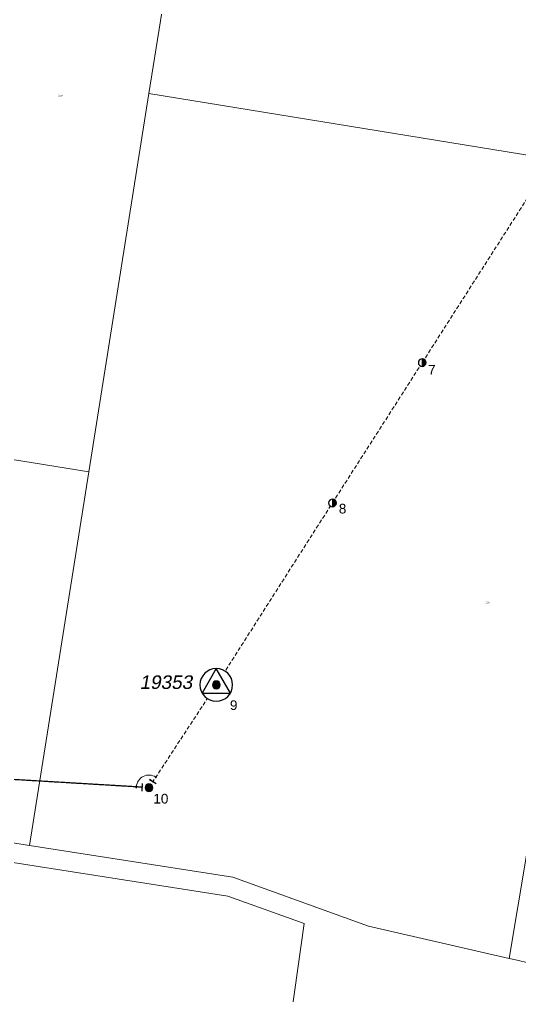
# Model space of a CAD drawing. Header units: metres. Extents: x 234668 to 239817, y 6157151 to 6160743.
# Drawn here: x 236496 to 237013, y 6158160 to 6159168 of the extents above; entities that cross this region are included whole.
import ezdxf
from ezdxf.enums import TextEntityAlignment as Align

# ---------------------------------------------------------------- set-up
doc = ezdxf.new("R2010")
doc.units = ezdxf.units.M
doc.linetypes.add('Cable Exist OH', pattern=[1, 1, 0])
doc.linetypes.add('Cable New OH', pattern=[6, 4, -2])
doc.layers.get('0').update_dxf_attribs({"color": 6})
for name, color, linetype in [('_User_HV_Exist', 7, 'Continuous'), ('_User_NEW', 2, 'Continuous'), ('Mains_HV_NEW', 2, 'Continuous'), ('Mains_HV_New_A10', 2, 'Continuous'), ('Mains_HV_NEW_Hardwired', 2, 'Continuous'), ('OH_Details_SP_MISC', 7, 'Continuous'), ('Sub_SP_TR_HV_LV_MOD', 3, 'Continuous'), ('SupportsOH_SP_TR_HV_LV_SL_MOD', 3, 'Continuous'), ('SupportsOH_SP_TR_HV_LV_SL_NEW', 2, 'Continuous')]:
    doc.layers.add(name, color=color, linetype=linetype)
doc.layers.add('Cadastre Land Parcels_SP_EXT', color=8, linetype='Continuous', lineweight=5)
doc.layers.add('Cadastre Roads_SP_EXT', color=8, linetype='Continuous', lineweight=5)
doc.styles.add('iecARIAL', font='arial.ttf', dxfattribs={"height": 2})
doc.styles.add('POLE_LABEL', font='arial.ttf')
doc.styles.get("Standard").update_dxf_attribs({"font": 'arial.ttf'})

# ---------------------------------------------------------------- blocks, each defined once
blk = doc.blocks.new('SUB_POLE_EXT')
blk.add_wipeout([(0, 4.22), (0.42, 4.2), (0.83, 4.14), (1.21, 4.05), (1.62, 3.9), (1.99, 3.72), (2.35, 3.51), (2.68, 3.26), (2.99, 2.99), (3.28, 2.66), (3.52, 2.34), (3.76, 1.92), (3.9, 1.62), (4.04, 1.23), (4.18, 0.63), (4.22, 0), (4.18, -0.61), (4.06, -1.15), (3.9, -1.62), (3.58, -2.24), (3.22, -2.73), (2.97, -3.01), (2.68, -3.26), (2.36, -3.5), (2, -3.72), (1.64, -3.89), (1.25, -4.03), (0.82, -4.14), (0.42, -4.2), (0, -4.22), (-0.41, -4.2), (-0.8, -4.15), (-1.21, -4.05), (-1.62, -3.9), (-1.99, -3.73), (-2.35, -3.51), (-2.68, -3.26), (-2.96, -3.02), (-3.23, -2.72), (-3.51, -2.35), (-3.71, -2.01), (-3.91, -1.6), (-4.05, -1.21), (-4.16, -0.76), (-4.22, -0.14), (-4.21, 0.39), (-4.14, 0.83), (-4.03, 1.27), (-3.9, 1.63), (-3.71, 2.02), (-3.5, 2.37), (-3.28, 2.67), (-2.99, 2.99), (-2.68, 3.27), (-2.33, 3.52), (-1.98, 3.73), (-1.63, 3.9), (-1.2, 4.05), (-0.78, 4.15), (-0.4, 4.21)])
blk.add_line((2.16, 0.48), (2.16, 0.48, 0))
blk.add_lwpolyline([(-4.22, 0, 1), (4.22, 0, 1)], format="xyb", close=True)
blk.add_lwpolyline([(2.14, 0.52), (0, 4.22), (-3.66, -2.11), (3.66, -2.11)], close=True)
for tag, height, flags, p in [('ASSET_NUM', 3.5, 8, (2, 2)), ('STREET_CODE', 0.2, 9, (1.5, 0)), ('CONSTRUCTED_VOLTAGE', 0.2, 9, (1.5, -0.2)), ('OPERATING_VOLTAGE', 0.2, 9, (1.5, -0.6)), ('OPERATED_BY', 0.2, 9, (1.5, -0.8)), ('ORIENTATION', 0.2, 9, (1.5, -1.2)), ('OWNED_BY', 0.2, 9, (1.5, -1.4)), ('SECONDARY_VOLTAGE', 0.2, 9, (1.5, -1.6)), ('STATE', 0.2, 9, (1.5, -1.8)), ('SUBSTATION_TYPE', 0.2, 9, (1.5, -2)), ('NO_PHASES', 0.2, 9, (1.5, -0.4)), ('MAINTAINED_BY', 0.2, 9, (1.5, -1)), ('USAGE', 0.2, 9, (1.5, -2.2)), ('LEGEND', 0.2, 9, (1.5, -2.4)), ('LOCATION', 0.2, 9, (1.5, -2.6)), ('STREETNAME', 0.2, 9, (1.5, -2.8)), ('SUBURB', 0.2, 9, (1.5, -3)), ('Z', 0.2, 1, (1.5, -3.4)), ('NOTES', 0.2, 9, (1.5, -3.2))]:
    blk.add_attdef(tag, text='', height=height, dxfattribs=dict(flags=flags)).set_placement(p, align=Align.MIDDLE_LEFT)
blk = doc.blocks.new('POLE_EXT')
blk.add_hatch(color=256).paths.add_polyline_path([(-1, 0, 1), (1, 0, 1)])
blk.add_lwpolyline([(-1, 0, 1), (1, 0, 1)], format="xyb", close=True)
for tag, height, flags, p in [('pNumber', 2.5, 8, (-17.84, 2.07)), ('OWNED_BY', 0.2, 9, (1.35, -0.4)), ('SPECIAL_USE', 0.2, 9, (1.35, -0.8)), ('STATE', 0.2, 9, (1.35, -1)), ('cLV', 0.2, 9, (1.35, -1.4)), ('hDepth', 0.2, 9, (1.35, -1.6)), ('hDia', 0.2, 9, (1.35, -1.8)), ('cHV', 0.2, 9, (1.35, -2)), ('PARENT', 0.2, 9, (1.35, -0.6)), ('USAGE', 0.2, 9, (1.35, -1.2)), ('LBRACKET', 0.2, 9, (1.35, -2.2)), ('LExisting', 0.2, 9, (1.35, -2.4)), ('LANTNUMBER', 0.2, 9, (1.35, -2.6)), ('cLinedev', 0.2, 9, (1.35, -3.4)), ('pExisting', 0.2, 9, (1.35, -3.8)), ('pFooting', 0.2, 9, (1.35, -4.4)), ('pNew', 0.2, 9, (1.35, -4.6)), ('pRelocate', 0.2, 9, (1.35, -5)), ('LOther', 0.2, 9, (1.35, -2.8)), ('LRemove', 0.2, 9, (1.35, -3)), ('LEGEND', 0.2, 9, (1.35, -3.2)), ('LOCATION', 0.2, 9, (1.35, -3.6)), ('PFNUMBER', 0.2, 9, (1.35, -4)), ('NEWPFNUMBER', 0.2, 9, (1.35, -4.2)), ('pRemove', 0.2, 9, (1.35, -5.2)), ('pReplace', 0.2, 9, (1.35, -5.4)), ('pStay', 0.2, 9, (1.35, -5.6)), ('pType', 0.2, 9, (1.35, -5.8)), ('cspan', 0.2, 9, (1.35, -6)), ('STREETNAME', 0.2, 9, (1.35, -6.2)), ('SUBURB', 0.2, 9, (1.35, -6.4)), ('OPERATED_BY', 0.2, 9, (1.36, -7.01)), ('NOTES', 0.2, 9, (1.35, -6.6)), ('MAINTAINED_BY', 0.2, 9, (1.36, -6.81))]:
    blk.add_attdef(tag, text='', height=height, dxfattribs=dict(flags=flags)).set_placement(p, align=Align.MIDDLE_LEFT)
at = {"style": 'POLE_LABEL'}
for tag, height, flags, p in [('ASSET_NUM', 2.5, 8, (2, 2)), ('STRUCTURE_PLANT_NUMBER', 0.2, 9, (1.35, 0.03)), ('STREET_CODE', 0.2, 9, (1.35, -0.2))]:
    blk.add_attdef(tag, text='', height=height, dxfattribs=dict(at, flags=flags)).set_placement(p, align=Align.MIDDLE_LEFT)
at = {"flags": 1}
blk.add_attdef('Z', (1.35, -7.33), '', height=0.2, dxfattribs=at)
blk = doc.blocks.new('POLE_REPLACE_NEW')
for tag, flags, p in [('LANTNUMBER', 9, (1.5, -2.4)), ('LOther', 9, (1.5, -2.6)), ('cLinedev', 9, (1.5, -3.2)), ('LRemove', 9, (1.5, -2.8)), ('LEGEND', 9, (1.5, -3)), ('pExisting', 9, (1.5, -3.4)), ('PFNUMBER', 9, (1.5, -3.6)), ('NEWPFNUMBER', 9, (1.5, -3.8)), ('pFooting', 9, (1.5, -4)), ('pNew', 9, (1.5, -4.2)), ('pNumber', 9, (1.5, -4.4)), ('pRelocate', 9, (1.5, -4.6)), ('pRemove', 9, (1.5, -4.8)), ('pReplace', 9, (1.5, -5)), ('cspan', 9, (1.5, -5.6)), ('SUBURB', 9, (1.5, -5.8)), ('STREETNAME', 9, (1.5, -6)), ('OPERATED_BY', 9, (1.5, -6.6)), ('Z', 1, (1.5, -7)), ('pStay', 9, (1.5, -5.2)), ('pType', 9, (1.5, -5.4)), ('LOCATION', 9, (1.5, -6.2)), ('NOTES', 9, (1.5, -6.4)), ('MAINTAINED_BY', 9, (1.5, -6.8))]:
    blk.add_attdef(tag, text='', height=0.2, dxfattribs=dict(flags=flags)).set_placement(p, align=Align.MIDDLE_LEFT)
blk.add_wipeout([(0, 1), (-0.13, 0.99), (-0.25, 0.97), (-0.37, 0.93), (-0.48, 0.88), (-0.59, 0.81), (-0.68, 0.73), (-0.77, 0.64), (-0.84, 0.54), (-0.9, 0.43), (-0.95, 0.31), (-0.98, 0.19), (-1, 0.06), (-1, -0.06), (-0.98, -0.19), (-0.95, -0.31), (-0.9, -0.43), (-0.84, -0.54), (-0.77, -0.64), (-0.68, -0.73), (-0.59, -0.81), (-0.48, -0.88), (-0.37, -0.93), (-0.25, -0.97), (-0.13, -0.99), (0, -1), (0.13, -0.99), (0.25, -0.97), (0.37, -0.93), (0.48, -0.88), (0.59, -0.81), (0.68, -0.73), (0.77, -0.64), (0.84, -0.54), (0.9, -0.43), (0.95, -0.31), (0.98, -0.19), (1, -0.06), (1, 0.06), (0.98, 0.19), (0.95, 0.31), (0.9, 0.43), (0.84, 0.54), (0.77, 0.64), (0.68, 0.73), (0.59, 0.81), (0.48, 0.88), (0.37, 0.93), (0.25, 0.97), (0.13, 0.99)])
h = blk.add_hatch(color=256)
edge = h.paths.add_edge_path()
edge.add_arc((0, 0), 1, 270, 450)
edge.add_line((0, 1), (0, -1))
blk.add_lwpolyline([(0, 1), (0, -1)])
at = {"lineweight": -3}
blk.add_arc((0, 0), 1, 90, 270, dxfattribs=at)
blk.add_arc((0, 0), 1, 270, 90)
for tag, height, flags, p in [('ASSET_NUM', 2.5, 8, (2, 2)), ('STREET_CODE', 0.2, 9, (1.5, 0)), ('OWNED_BY', 0.2, 9, (1.5, -0.2)), ('SPECIAL_USE', 0.2, 9, (1.5, -0.6)), ('STATE', 0.2, 9, (1.5, -0.8)), ('cLV', 0.2, 9, (1.5, -1.2)), ('cHV', 0.2, 9, (1.5, -1.8)), ('PARENT', 0.2, 9, (1.5, -0.4)), ('USAGE', 0.2, 9, (1.5, -1)), ('hDepth', 0.2, 9, (1.5, -1.4)), ('hDia', 0.2, 9, (1.5, -1.6)), ('LBRACKET', 0.2, 9, (1.5, -2)), ('LExisting', 0.2, 9, (1.5, -2.2))]:
    blk.add_attdef(tag, text='', height=height, dxfattribs=dict(flags=flags)).set_placement(p, align=Align.MIDDLE_LEFT)
at = {"style": 'POLE_LABEL', "flags": 9}
blk.add_attdef('STRUCTURE_PLANT_NUMBER', text='', height=0.2, dxfattribs=at).set_placement((1.5, 0.24), align=Align.MIDDLE_LEFT)
blk = doc.blocks.new('End Shackle_NEW')
at = {"flags": 9}
for tag, p in [('OPERATED_BY', (0, -2.01)), ('USAGE', (0, -1.4)), ('NOTES', (0, -1.6)), ('MAINTAINED_BY', (0, -1.81))]:
    blk.add_attdef(tag, text='', height=0.2, dxfattribs=at).set_placement(p, align=Align.MIDDLE_LEFT)
blk.add_wipeout([(-0.25, 0), (-0.25, 1.81), (0.25, 1.82), (0.25, 0)])
blk.add_line((1, 1.81), (-1, 1.81))
at = {"flags": 1}
blk.add_attdef('Z', (0, 0), '', height=0.2, dxfattribs=at)
at = {"flags": 9}
for tag, p in [('CONNECTOR_TYPE', (0, 0)), ('CONSTRUCTED_VOLTAGE', (0, -0.2)), ('OPERATING_VOLTAGE', (0, -0.6)), ('ORIENTATION', (0, -0.8)), ('OWNED_BY', (0, -1)), ('STATE', (0, -1.2)), ('NO_PHASES', (0, -0.4))]:
    blk.add_attdef(tag, text='', height=0.2, dxfattribs=at).set_placement(p, align=Align.MIDDLE_LEFT)
blk = doc.blocks.new('BOND POINT')
blk.add_hatch(color=256).paths.add_polyline_path([(-1, 0, 1), (1, 0, 1)])
blk.add_lwpolyline([(-1, 0, 1), (1, 0, 1)], format="xyb", close=True)

msp = doc.modelspace()

# ---------------------------------------------------------------- linework, layer by layer
at = {"layer": 'Cadastre Land Parcels_SP_EXT', "linetype": 'Continuous'}
for points in [[(237362, 6159650), (237396.4, 6159848.2), (237385.2, 6159857.5), (237144, 6160033.7), (237001.8, 6160058.7), (236873.3, 6159284.2), (236665.3, 6159317.6), (236629.4, 6159092), (237102.9, 6159014.9), (237173, 6159403), (237314.8, 6159377.9), (237362, 6159650)], [(236622.5, 6159324.3), (236414.6, 6159357.6), (236315.9, 6158741.9), (236567.2, 6158701.4), (236629.4, 6159092), (236665.3, 6159317.6), (236622.5, 6159324.3)], [(236315.9, 6158741.9), (236163.5, 6158766.4), (236096, 6158379.6), (236414, 6158330.1), (236434.6, 6158326.8), (236505.9, 6158315.7), (236567.2, 6158701.4), (236315.9, 6158741.9)], [(236752.9, 6157974), (236759.3, 6158019.8), (236789.6, 6158234.9), (236710.9, 6158263.3), (236431.5, 6158307), (236468.2, 6158016.5), (236474, 6157970.9), (236485.7, 6157878.1), (236409.9, 6157324), (236628.8, 6157298.2), (236657.2, 6157294.7), (236752.9, 6157974)]]:
    msp.add_lwpolyline(points, close=True, dxfattribs=at)
at = {"layer": 'Cadastre Roads_SP_EXT', "linetype": 'Continuous'}
msp.add_lwpolyline([(237157, 6159006.1), (237137.1, 6159009.3), (237001.3, 6158199), (237009.5, 6158197.1), (237020.9, 6158194.4), (237157, 6159006.1)], close=True, dxfattribs=at)
at = {"layer": 'Mains_HV_New_A10', "color": 2, "linetype": 'Cable New OH', "lineweight": 0}
msp.add_lwpolyline([(236629.4, 6158375.3), (236698.9, 6158481.4), (236818.8, 6158669.3), (236911.5, 6158814.2), (237036.8, 6159010.2), (237083.4, 6159083.9), (237211.4, 6159287.7), (237307.6, 6159440.7), (237434.7, 6159643), (237499.2, 6159747.3)], dxfattribs=at)

# ---------------------------------------------------------------- texts
at = {"layer": 'Cadastre Land Parcels_SP_EXT'}
for p in [(236535.8, 6159089.2), (236976.9, 6158565.7)]:
    msp.add_text('250', height=1.8, dxfattribs=at).set_placement(p)

# ---------------------------------------------------------------- next in the draw order: block references
at = {"layer": 'Mains_HV_NEW', "color": 7, "linetype": 'Cable Exist OH', "lineweight": 0, "xscale": 3.999999999999999, "yscale": 3.999999999999999, "zscale": 3.999999999999999, "rotation": 327.1892940876443}
msp.add_blockref('End Shackle_NEW', (236629.4, 6158375.3), dxfattribs=at).dxf.unprotected_set("ltscale", 0)

# ---------------------------------------------------------------- next in the draw order: block references
at = {"layer": '_User_NEW', "color": 7, "linetype": 'Cable Exist OH', "lineweight": 0, "xscale": 4, "yscale": 4, "zscale": 4, "rotation": 326.9417683850173}
msp.add_blockref('End Shackle_NEW', (236629.4, 6158375.2), dxfattribs=at).dxf.unprotected_set("ltscale", 0)

# ---------------------------------------------------------------- next in the draw order: linework, layer by layer
at = {"layer": '_User_HV_Exist', "color": 7, "linetype": 'Cable Exist OH', "lineweight": 0}
msp.add_lwpolyline([(236629.4, 6158375.3), (236466.5, 6158385), (236337.9, 6158394.4), (236217.3, 6158392.3), (236041.4, 6158410.8)], dxfattribs=at)

# ---------------------------------------------------------------- next in the draw order: block references
at = {"layer": 'Mains_HV_NEW_Hardwired', "color": 7, "linetype": 'Continuous', "lineweight": 0, "xscale": 0.6, "yscale": 0.6, "zscale": 0.6}
msp.add_blockref('BOND POINT', (236636.5, 6158386.2), dxfattribs=at).dxf.unprotected_set("ltscale", 0)

# ---------------------------------------------------------------- next in the draw order: block references
at = {"layer": 'Mains_HV_NEW', "color": 7, "linetype": 'Cable Exist OH', "lineweight": 0, "xscale": 4, "yscale": 4, "zscale": 4, "rotation": 86.66372130926953}
msp.add_blockref('End Shackle_NEW', (236629.4, 6158375.3), dxfattribs=at).dxf.unprotected_set("ltscale", 0)

# ---------------------------------------------------------------- next in the draw order: linework, layer by layer
at = {"layer": 'Cadastre Land Parcels_SP_EXT', "linetype": 'Continuous'}
msp.add_lwpolyline([(237137.1, 6159009.3), (237102.9, 6159014.9), (236629.4, 6159092), (236567.2, 6158701.4), (236505.9, 6158315.7), (236715.9, 6158282.9), (236856, 6158232.4), (237001.3, 6158199), (237137.1, 6159009.3)], close=True, dxfattribs=at)
at = {"layer": 'Mains_HV_NEW_Hardwired', "color": 7, "linetype": 'Continuous', "lineweight": 0}
msp.add_arc((236629.4, 6158375.3), 13, 56.7812, 176.5975, dxfattribs=at).dxf.unprotected_set("ltscale", 0)
at = {"layer": 'OH_Details_SP_MISC', "color": 7, "linetype": 'Continuous'}
msp.add_lwpolyline([(236629.4, 6158375.3), (236466.5, 6158385), (236337.9, 6158394.4), (236217.3, 6158392.3)], dxfattribs=at)

# ---------------------------------------------------------------- next in the draw order: block references
at = {"layer": 'Mains_HV_NEW_Hardwired', "color": 7, "linetype": 'Continuous', "lineweight": 0, "xscale": 0.6, "yscale": 0.6, "zscale": 0.6}
msp.add_blockref('BOND POINT', (236616.4, 6158376), dxfattribs=at).dxf.unprotected_set("ltscale", 0)

# ---------------------------------------------------------------- next in the draw order: block references
at = {"layer": '_User_NEW', "color": 7, "linetype": 'Cable Exist OH', "lineweight": 0, "xscale": 4, "yscale": 4, "zscale": 4, "rotation": 86.597482178935}
msp.add_blockref('End Shackle_NEW', (236629.4, 6158375.3), dxfattribs=at).dxf.unprotected_set("ltscale", 0)
at = {"layer": 'Sub_SP_TR_HV_LV_MOD'}
ref = msp.add_blockref('SUB_POLE_EXT', (236698.9, 6158481.4), dxfattribs=dict(at, xscale=4, yscale=4, zscale=4))
ref.add_attrib('ASSET_NUM', '19353', dxfattribs={"layer": '0', "height": 14, "oblique": 10}).set_placement((236674.1, 6158473), align=Align.BOTTOM_RIGHT)
at = {"layer": 'SupportsOH_SP_TR_HV_LV_SL_NEW', "color": 7, "linetype": 'Cable Exist OH', "lineweight": 0}
ref = msp.add_blockref('POLE_REPLACE_NEW', (236911.5, 6158814.2), dxfattribs=dict(at, xscale=4, yscale=4, zscale=4))
ref.add_attrib('pNumber', '7', dxfattribs={"height": 10, "style": 'iecARIAL'}).set_placement((236917.6, 6158806.8), align=Align.MIDDLE_LEFT)
ref = msp.add_blockref('POLE_REPLACE_NEW', (236818.9, 6158669.3), dxfattribs=dict(at, xscale=4, yscale=4, zscale=4))
ref.add_attrib('pNumber', '8', dxfattribs={"height": 10, "style": 'iecARIAL'}).set_placement((236825.4, 6158663.4), align=Align.MIDDLE_LEFT)

# ---------------------------------------------------------------- next in the draw order: block references
at = {"layer": 'SupportsOH_SP_TR_HV_LV_SL_MOD', "color": 7, "linetype": 'Continuous'}
ref = msp.add_blockref('POLE_EXT', (236698.9, 6158481.4), dxfattribs=dict(at, xscale=4, yscale=4, zscale=4))
ref.add_attrib('pNumber', '9', dxfattribs={"height": 10, "style": 'iecARIAL'}).set_placement((236713, 6158460.5), align=Align.MIDDLE_LEFT)
at = {"layer": 'SupportsOH_SP_TR_HV_LV_SL_MOD', "color": 7, "linetype": 'Cable Exist OH', "lineweight": 0}
ref = msp.add_blockref('POLE_EXT', (236629.4, 6158375.3), dxfattribs=dict(at, xscale=4, yscale=4, zscale=4))
ref.add_attrib('pNumber', '10', dxfattribs={"height": 10, "style": 'iecARIAL'}).set_placement((236633.9, 6158363.9), align=Align.MIDDLE_LEFT)

doc.saveas('drawing.dxf')
